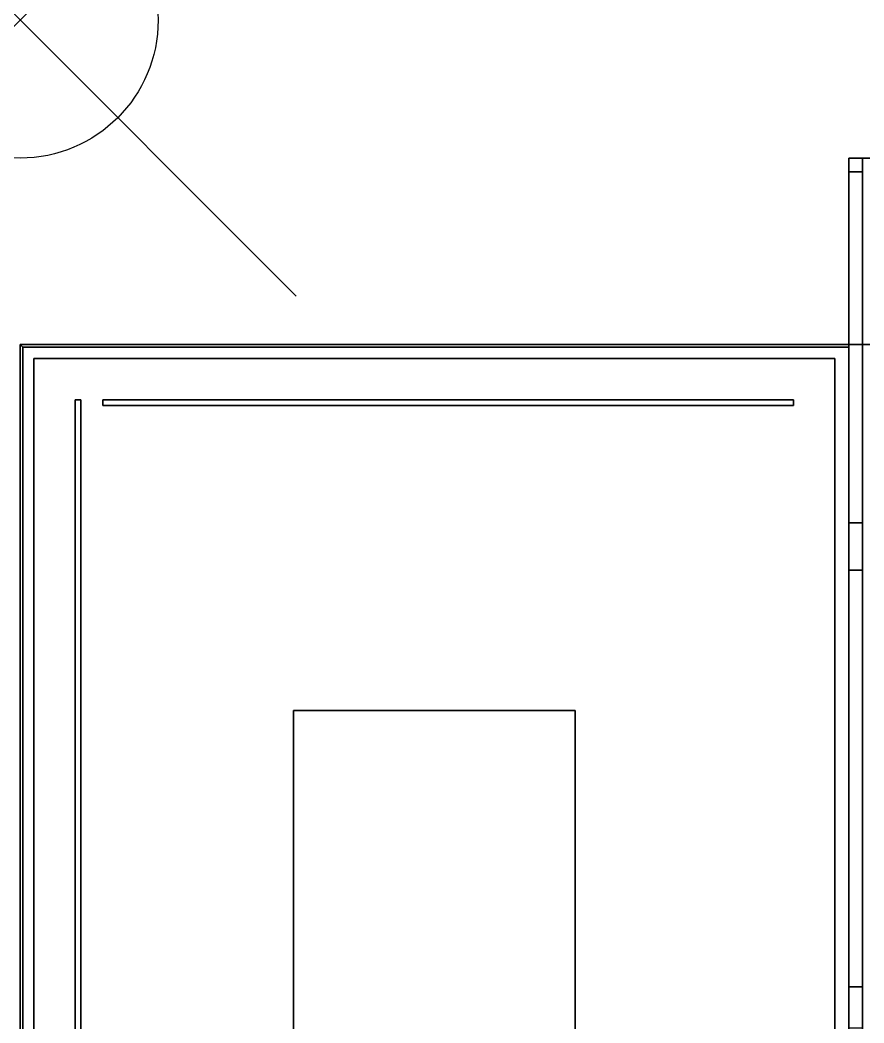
# Model space of a CAD drawing. Header units: millimetres. Extents: x 0 to 3205, y -1375 to 0.
# Drawn here: x 0 to 305.5, y -363.1 to 0 of the extents above; entities that cross this region are included whole.
import ezdxf

# ---------------------------------------------------------------- set-up
doc = ezdxf.new("R2010")
doc.units = ezdxf.units.MM
doc.header["$PDMODE"] = 35
doc.header["$PDSIZE"] = 100
for name, color, linetype in [('IQ_200_2D', 1, 'Continuous'), ('IQ_200_3D', 1, 'Continuous'), ('IQ_204_2D', 7, 'Continuous')]:
    doc.layers.add(name, color=color, linetype=linetype)
doc.layers.add('IQ_CURTAIN_3D', color=7, linetype='Continuous', transparency=0.9)
doc.layers.add('IQ_INS_3D', color=3, linetype='Continuous', lineweight=25, plot=False)

msp = doc.modelspace()

# ---------------------------------------------------------------- linework, layer by layer
at = {"layer": 'IQ_200_2D'}
msp.add_lwpolyline([(3200, -50), (300, -50), (300, -845), (1507, -845), (1507, -879), (1993, -879), (1993, -845), (3200, -845), (3200, -50)], dxfattribs=at)
msp.add_lwpolyline([(300, -117.5), (0, -117.5), (0, -782.5), (300, -782.5)], close=True, dxfattribs=at)
at = {"layer": 'IQ_200_3D'}
for points, invisible_edges in [([(300, -50, 651), (300, -50.17, 652.29), (305, -50.17, 652.29), (305, -50, 651)], 2), ([(305, -50, 663), (305, -50.17, 661.71), (300, -50.17, 661.71), (300, -50, 663)], 2), ([(300, -53.71, 655.83), (300, -52.5, 655.33), (300, -50, 651), (300, -55, 656)], 6), ([(300, -50, 651), (300, -52.5, 655.33), (300, -50.17, 652.29)], 3), ([(300, -55, 656), (300, -50, 651), (300, -357.5, 207.99), (300, -361.12, 209.49)], 11), ([(300, -117.5, 188), (300, -354.39, 205.61), (300, -357.5, 207.99), (300, -50, 651)], 13), ([(300, -50, 651), (300, -50, 188), (300, -117.5, 188)], 12), ([(300, -55, 658), (300, -191.74, 807.45), (300, -188.48, 809.49), (300, -50, 663)], 13), ([(300, -50, 663), (300, -50.17, 661.71), (300, -55, 658)], 14), ([(300, -50, 663), (300, -188.48, 809.49), (300, -185.76, 812.22)], 13), ([(300, -185.76, 812.22), (300, -183.71, 815.48), (300, -50, 663)], 14), ([(300, -182, 822.94), (300, -182, 1357.64), (300, -50, 1785), (300, -50, 663)], 10), ([(300, -182.59, 1362.09), (300, -50, 1785), (300, -182, 1357.64)], 3), ([(300, -183.71, 815.48), (300, -182.43, 819.12), (300, -50, 663)], 14), ([(300, -50, 1785), (300, -194.75, 1374.26), (300, -199.2, 1374.84), (300, -782.5, 1785)], 5), ([(300, -190.6, 1372.54), (300, -194.75, 1374.26), (300, -50, 1785)], 14), ([(300, -184.31, 1366.24), (300, -187.04, 1369.8), (300, -50, 1785)], 14), ([(300, -50, 1785), (300, -187.04, 1369.8), (300, -190.6, 1372.54)], 13), ([(300, -184.31, 1366.24), (300, -50, 1785), (300, -182.59, 1362.09)], 3), ([(300, -182, 822.94), (300, -50, 663), (300, -182.43, 819.12)], 3), ([(300, -50.17, 652.29), (300, -50.67, 653.5), (305, -50.67, 653.5), (305, -50.17, 652.29)], 10), ([(300, -50.67, 660.5), (300, -50.17, 661.71), (305, -50.17, 661.71), (305, -50.67, 660.5)], 10), ([(300, -51.46, 654.54), (300, -50.67, 653.5), (300, -50.17, 652.29), (300, -52.5, 655.33)], 4), ([(300, -50.17, 661.71), (300, -50.67, 660.5), (300, -53.71, 658.17), (300, -55, 658)], 10), ([(305, -51.46, 654.54), (305, -50.67, 653.5), (300, -50.67, 653.5), (300, -51.46, 654.54)], 10), ([(300, -51.46, 659.46), (300, -50.67, 660.5), (305, -50.67, 660.5), (305, -51.46, 659.46)], 10), ([(300, -50.67, 660.5), (300, -51.46, 659.46), (300, -52.5, 658.67), (300, -53.71, 658.17)], 8), ([(305, -117.5, 188), (305, -50, 651), (305, -357.5, 207.99), (305, -354.39, 205.61)], 11), ([(305, -117.5, 188), (305, -50, 188), (305, -50, 651)], 12), ([(305, -357.5, 207.99), (305, -50, 651), (305, -55, 656), (305, -361.12, 209.49)], 7), ([(305, -53.71, 655.83), (305, -55, 656), (305, -50, 651), (305, -52.5, 655.33)], 6), ([(305, -50, 651), (305, -50.17, 652.29), (305, -52.5, 655.33)], 14), ([(305, -117.5, 708), (305, -50, 188), (305, -117.5, 188), (305, -757.5, 708)], 5), ([(305, -117.5, 1443), (305, -757.5, 1443), (305, -782.5, 1785), (305, -50, 1785)], 10), ([(305, -117.5, 708), (305, -117.5, 1443), (305, -50, 1785), (305, -50, 188)], 10), ([(305, -199.2, 1374.84), (305, -194.75, 1374.26), (305, -50, 1785), (305, -782.5, 1785)], 10), ([(305, -50, 1785), (305, -190.6, 1372.54), (305, -187.04, 1369.8)], 13), ([(305, -190.6, 1372.54), (305, -50, 1785), (305, -194.75, 1374.26)], 3), ([(305, -50, 1785), (305, -187.04, 1369.8), (305, -184.31, 1366.24)], 13), ([(305, -184.31, 1366.24), (305, -182.59, 1362.09), (305, -50, 1785)], 14), ([(305, -182, 822.94), (305, -50, 663), (305, -50, 1785), (305, -182, 1357.64)], 5), ([(305, -183.71, 815.48), (305, -50, 663), (305, -182.43, 819.12)], 3), ([(305, -182.59, 1362.09), (305, -182, 1357.64), (305, -50, 1785)], 14), ([(305, -50, 663), (305, -182, 822.94), (305, -182.43, 819.12)], 13), ([(305, -188.48, 809.49), (305, -191.74, 807.45), (305, -55, 658), (305, -50, 663)], 14), ([(305, -185.76, 812.22), (305, -188.48, 809.49), (305, -50, 663)], 14), ([(305, -185.76, 812.22), (305, -50, 663), (305, -183.71, 815.48)], 3), ([(305, -55, 658), (305, -53.71, 658.17), (305, -50.17, 661.71), (305, -50, 663)], 10), ([(305, -50.17, 652.29), (305, -50.67, 653.5), (305, -51.46, 654.54), (305, -52.5, 655.33)], 8), ([(305, -53.71, 658.17), (305, -52.5, 658.67), (305, -50.67, 660.5), (305, -50.17, 661.71)], 10), ([(305, -50.67, 660.5), (305, -52.5, 658.67), (305, -51.46, 659.46)], 1), ([(300, -51.46, 654.54), (300, -52.5, 655.33), (305, -52.5, 655.33), (305, -51.46, 654.54)], 10), ([(305, -51.46, 659.46), (305, -52.5, 658.67), (300, -52.5, 658.67), (300, -51.46, 659.46)], 10), ([(300, -52.5, 655.33), (300, -53.71, 655.83), (305, -53.71, 655.83), (305, -52.5, 655.33)], 10), ([(300, -53.71, 658.17), (300, -52.5, 658.67), (305, -52.5, 658.67), (305, -53.71, 658.17)], 10), ([(305, -55, 656), (305, -53.71, 655.83), (300, -53.71, 655.83), (300, -55, 656)], 2), ([(300, -55, 658), (300, -53.71, 658.17), (305, -53.71, 658.17), (305, -55, 658)], 2), ([(300, -55, 656), (300, -361.12, 209.49), (300, -365, 210), (300, -777.5, 656)], 5), ([(300, -55, 658), (300, -195.38, 806.17), (300, -191.74, 807.45)], 13), ([(300, -199.2, 805.74), (300, -195.38, 806.17), (300, -55, 658), (300, -777.5, 658)], 10), ([(305, -365, 210), (305, -361.12, 209.49), (305, -55, 656), (305, -777.5, 656)], 10), ([(305, -55, 658), (305, -191.74, 807.45), (305, -195.38, 806.17)], 13), ([(305, -55, 658), (305, -195.38, 806.17), (305, -199.2, 805.74), (305, -777.5, 658)], 5), ([(0, -782.5, 1785), (99, -650, 1785), (99, -250, 1785), (0, -117.5, 1785)], 5), ([(201, -250, 1785), (300, -117.5, 1785), (0, -117.5, 1785), (99, -250, 1785)], 5), ([(0, -117.5, 1365), (300, -117.5, 1365), (295, -122.5, 1365), (5, -122.5, 1365)], 10), ([(0, -782.5, 1365), (0, -117.5, 1365), (5, -122.5, 1365), (5, -777.5, 1365)], 10), ([(0.97, -118.47, 1493), (300, -118.47, 1493), (201, -250, 1493), (99, -250, 1493)], 10), ([(0.97, -781.53, 1493), (0.97, -118.47, 1493), (99, -250, 1493), (99, -650, 1493)], 10), ([(0.97, -781.53, 1493), (5, -777.5, 1493), (5, -122.5, 1493), (0.97, -118.47, 1493)], 5), ([(300, -118.47, 1493), (0.97, -118.47, 1493), (5, -122.5, 1493), (295, -122.5, 1493)], 10), ([(300, -782.5, 1785), (300, -117.5, 1785), (201, -250, 1785), (201, -650, 1785)], 10), ([(300, -781.53, 1493), (201, -650, 1493), (201, -250, 1493), (300, -118.47, 1493)], 5), ([(300, -782.5, 1365), (295, -777.5, 1365), (295, -122.5, 1365), (300, -117.5, 1365)], 5), ([(300, -781.53, 1493), (300, -118.47, 1493), (295, -122.5, 1493), (295, -777.5, 1493)], 10), ([(300, -117.5, 1493.97), (300, -117.5, 1785), (300, -782.5, 1785), (300, -118.47, 1493)], 4), ([(300, -117.5, 1492.03), (300, -118.47, 1493), (300, -781.53, 1493), (300, -117.5, 1365)], 4), ([(300, -117.5, 1365), (300, -781.53, 1493), (300, -782.5, 1492.03), (300, -782.5, 1365)], 1), ([(300, -352.01, 202.5), (300, -354.39, 205.61), (300, -117.5, 188)], 14), ([(300, -117.5, 188), (300, -350.51, 198.88), (300, -352.01, 202.5)], 13), ([(300, -117.5, 188), (300, -117.5, 150), (300, -350, 150), (300, -350, 195)], 8), ([(300, -350, 195), (300, -350.51, 198.88), (300, -117.5, 188)], 14), ([(300, -118.47, 1493), (300, -782.5, 1785), (300, -782.5, 1493.97), (300, -781.53, 1493)], 1), ([(305, -350.51, 198.88), (305, -117.5, 188), (305, -352.01, 202.5)], 3), ([(305, -350, 150), (305, -117.5, 150), (305, -117.5, 188), (305, -350, 195)], 4), ([(305, -350.51, 198.88), (305, -350, 195), (305, -117.5, 188)], 14), ([(305, -354.39, 205.61), (305, -352.01, 202.5), (305, -117.5, 188)], 14), ([(305, -782.5, 150), (305, -757.5, 708), (305, -117.5, 188), (305, -117.5, 150)], 3), ([(305, -182, 1357.64), (305, -182.59, 1362.09), (300, -182.59, 1362.09), (300, -182, 1357.64)], 2), ([(305, -182.43, 819.12), (305, -182, 822.94), (300, -182, 822.94), (300, -182.43, 819.12)], 8), ([(305, -183.71, 815.48), (305, -182.43, 819.12), (300, -182.43, 819.12), (300, -183.71, 815.48)], 10), ([(305, -182.59, 1362.09), (305, -184.31, 1366.24), (300, -184.31, 1366.24), (300, -182.59, 1362.09)], 10), ([(305, -185.76, 812.22), (305, -183.71, 815.48), (300, -183.71, 815.48), (300, -185.76, 812.22)], 10), ([(300, -187.04, 1369.8), (300, -184.31, 1366.24), (305, -184.31, 1366.24), (305, -187.04, 1369.8)], 10), ([(305, -188.48, 809.49), (305, -185.76, 812.22), (300, -185.76, 812.22), (300, -188.48, 809.49)], 10), ([(300, -190.6, 1372.54), (300, -187.04, 1369.8), (305, -187.04, 1369.8), (305, -190.6, 1372.54)], 10), ([(305, -191.74, 807.45), (305, -188.48, 809.49), (300, -188.48, 809.49), (300, -191.74, 807.45)], 10), ([(305, -190.6, 1372.54), (305, -194.75, 1374.26), (300, -194.75, 1374.26), (300, -190.6, 1372.54)], 10), ([(305, -195.38, 806.17), (305, -191.74, 807.45), (300, -191.74, 807.45), (300, -195.38, 806.17)], 10), ([(305, -194.75, 1374.26), (305, -199.2, 1374.84), (300, -199.2, 1374.84), (300, -194.75, 1374.26)], 8), ([(305, -199.2, 805.74), (305, -195.38, 806.17), (300, -195.38, 806.17), (300, -199.2, 805.74)], 2), ([(300, -777.5, 658), (300, -700.8, 805.74), (300, -199.2, 805.74)], 13), ([(300, -700.8, 1374.84), (300, -705.25, 1374.26), (300, -782.5, 1785), (300, -199.2, 1374.84)], 6), ([(305, -782.5, 1785), (305, -705.25, 1374.26), (305, -700.8, 1374.84), (305, -199.2, 1374.84)], 9), ([(305, -700.8, 805.74), (305, -705.25, 806.33), (305, -777.5, 658), (305, -199.2, 805.74)], 6), ([(305, -350, 195), (305, -350.51, 198.88), (300, -350.51, 198.88), (300, -350, 195)], 2), ([(305, -350.51, 198.88), (305, -352.01, 202.5), (300, -352.01, 202.5), (300, -350.51, 198.88)], 10), ([(300, -354.39, 205.61), (300, -352.01, 202.5), (305, -352.01, 202.5), (305, -354.39, 205.61)], 10), ([(300, -357.5, 207.99), (300, -354.39, 205.61), (305, -354.39, 205.61), (305, -357.5, 207.99)], 10), ([(305, -357.5, 207.99), (305, -361.12, 209.49), (300, -361.12, 209.49), (300, -357.5, 207.99)], 10), ([(305, -361.12, 209.49), (305, -365, 210), (300, -365, 210), (300, -361.12, 209.49)], 8)]:
    msp.add_3dface(points, dxfattribs=dict(at, invisible_edges=invisible_edges))
for points in [[(305, -117.5, 188), (300, -117.5, 188), (300, -50, 188), (305, -50, 188)], [(305, -50, 188), (300, -50, 188), (300, -50, 651), (305, -50, 651)], [(305, -50, 1785), (300, -50, 1785), (300, -782.5, 1785), (305, -782.5, 1785)], [(305, -50, 663), (300, -50, 663), (300, -50, 1785), (305, -50, 1785)], [(2635, -50, 1785), (305, -50, 1785), (305, -782.5, 1785), (2635, -782.5, 1785)], [(2635, -117.5, 188), (305, -117.5, 188), (305, -50, 188), (2635, -50, 188)], [(2635, -50, 188), (305, -50, 188), (305, -50, 1785), (2635, -50, 1785)], [(305, -55, 656), (300, -55, 656), (300, -777.5, 656), (305, -777.5, 656)], [(305, -777.5, 658), (300, -777.5, 658), (300, -55, 658), (305, -55, 658)], [(300, -117.5, 1785), (300, -117.5, 1493.97), (0, -117.5, 1493.97), (0, -117.5, 1785)], [(0, -117.5, 1785), (0, -117.5, 1493.97), (0, -782.5, 1493.97), (0, -782.5, 1785)], [(0, -117.5, 1493.97), (300, -117.5, 1493.97), (300, -118.47, 1493), (0.97, -118.47, 1493)], [(0.97, -118.47, 1493), (0.97, -781.53, 1493), (0, -782.5, 1493.97), (0, -117.5, 1493.97)], [(0, -117.5, 1365), (0, -117.5, 1492.03), (300, -117.5, 1492.03), (300, -117.5, 1365)], [(0, -782.5, 1365), (0, -782.5, 1492.03), (0, -117.5, 1492.03), (0, -117.5, 1365)], [(0.97, -118.47, 1493), (300, -118.47, 1493), (300, -117.5, 1492.03), (0, -117.5, 1492.03)], [(0, -117.5, 1492.03), (0, -782.5, 1492.03), (0.97, -781.53, 1493), (0.97, -118.47, 1493)], [(305, -350, 150), (300, -350, 150), (300, -117.5, 150), (305, -117.5, 150)], [(305, -117.5, 150), (300, -117.5, 150), (300, -117.5, 188), (305, -117.5, 188)], [(2635, -117.5, 1443), (305, -117.5, 1443), (305, -117.5, 708), (2635, -117.5, 708)], [(2635, -117.5, 150), (305, -117.5, 150), (305, -117.5, 188), (2635, -117.5, 188)], [(2635, -757.5, 1443), (305, -757.5, 1443), (305, -117.5, 1443), (2635, -117.5, 1443)], [(2635, -117.5, 708), (305, -117.5, 708), (305, -757.5, 708), (2635, -757.5, 708)], [(2635, -782.5, 150), (305, -782.5, 150), (305, -117.5, 150), (2635, -117.5, 150)], [(5, -122.5, 1493), (5, -122.5, 1365), (295, -122.5, 1365), (295, -122.5, 1493)], [(5, -777.5, 1493), (5, -777.5, 1365), (5, -122.5, 1365), (5, -122.5, 1493)], [(295, -122.5, 1493), (295, -122.5, 1365), (295, -777.5, 1365), (295, -777.5, 1493)], [(305, -182, 1357.64), (300, -182, 1357.64), (300, -182, 822.94), (305, -182, 822.94)], [(305, -199.2, 805.74), (300, -199.2, 805.74), (300, -700.8, 805.74), (305, -700.8, 805.74)], [(305, -700.8, 1374.84), (300, -700.8, 1374.84), (300, -199.2, 1374.84), (305, -199.2, 1374.84)], [(99, -650, 1785), (99, -650, 1493), (99, -250, 1493), (99, -250, 1785)], [(99, -250, 1785), (99, -250, 1493), (201, -250, 1493), (201, -250, 1785)], [(201, -250, 1785), (201, -250, 1493), (201, -650, 1493), (201, -650, 1785)], [(305, -350, 195), (300, -350, 195), (300, -350, 150), (305, -350, 150)]]:
    msp.add_3dface(points, dxfattribs=at)
at = {"layer": 'IQ_204_2D'}
msp.add_line((3200, -117.5), (300, -117.5), dxfattribs=at)
msp.add_lwpolyline([(99, -250), (201, -250), (201, -650), (99, -650), (99, -250)], dxfattribs=at)
at = {"layer": 'IQ_CURTAIN_3D'}
for p, q in [((92.5, -137.5, 920), (92.5, -137.5, 1493)), ((155, -137.5, 920), (155, -137.5, 1493)), ((217.5, -137.5, 920), (217.5, -137.5, 1493)), ((20, -168.75, 1100), (20, -168.75, 1492.03)), ((20, -231.25, 1100), (20, -231.25, 1492.03)), ((20, -293.75, 1100), (20, -293.75, 1492.03)), ((20, -356.25, 1100), (20, -356.25, 1492.03))]:
    msp.add_line(p, q, dxfattribs=at)
for points in [[(22, -137.5, 1100), (22, -762.5, 1100), (20, -762.5, 1100), (20, -137.5, 1100)], [(22, -137.5, 1493), (20, -137.5, 1493), (20, -762.5, 1493), (22, -762.5, 1493)], [(20, -137.5, 1493), (20, -137.5, 1100), (20, -762.5, 1100), (20, -762.5, 1493)], [(22, -137.5, 1493), (22, -137.5, 1100), (20, -137.5, 1100), (20, -137.5, 1493)], [(22, -762.5, 1493), (22, -762.5, 1100), (22, -137.5, 1100), (22, -137.5, 1493)], [(30, -139.5, 920), (30, -137.5, 920), (280, -137.5, 920), (280, -139.5, 920)], [(280, -137.5, 1493), (30, -137.5, 1493), (30, -139.5, 1493), (280, -139.5, 1493)], [(280, -137.5, 1493), (280, -137.5, 920), (30, -137.5, 920), (30, -137.5, 1493)], [(30, -137.5, 1493), (30, -137.5, 920), (30, -139.5, 920), (30, -139.5, 1493)], [(280, -139.5, 1493), (280, -139.5, 920), (280, -137.5, 920), (280, -137.5, 1493)], [(30, -139.5, 1493), (30, -139.5, 920), (280, -139.5, 920), (280, -139.5, 1493)]]:
    msp.add_3dface(points, dxfattribs=at)
at = {"layer": 'IQ_INS_3D'}
msp.add_point((0, 0), dxfattribs=at)
msp.add_point((0, 0), dxfattribs=at)

doc.saveas('drawing.dxf')
